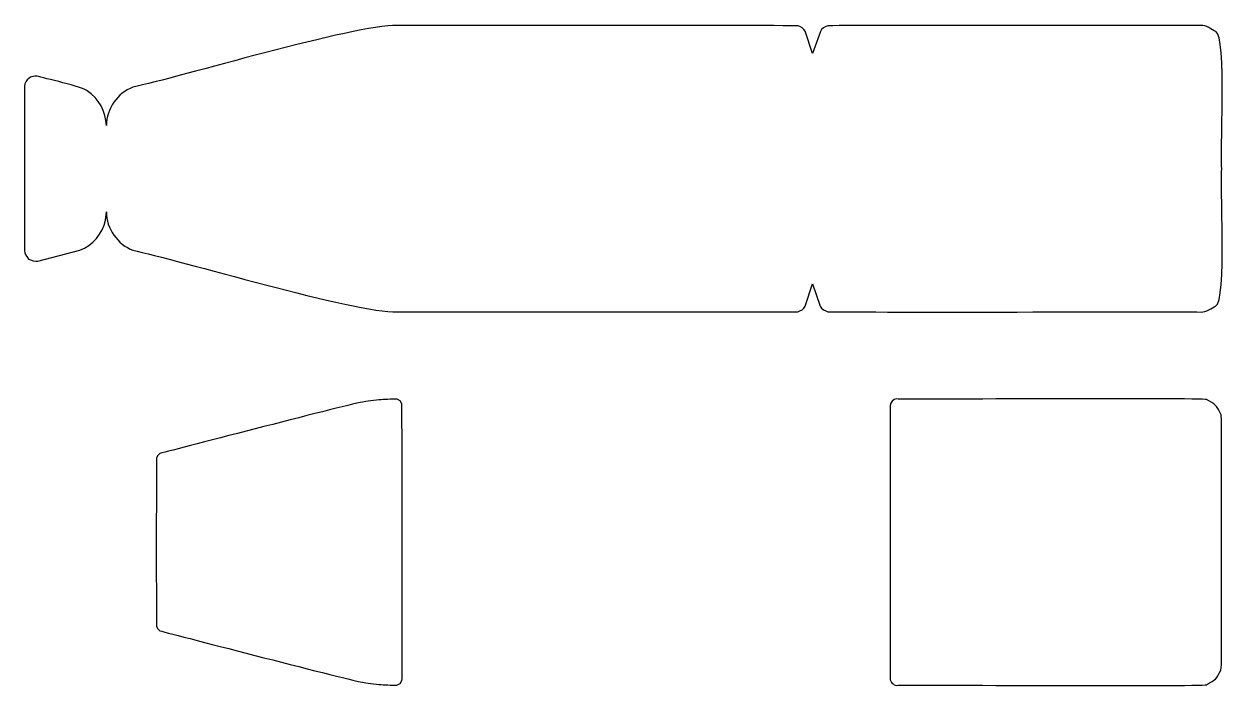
# Model space of a CAD drawing. Extents: x -406 to 384, y 352 to 788.
import ezdxf

# ---------------------------------------------------------------- set-up
doc = ezdxf.new("R2010")
doc.units = 0
doc.header["$MEASUREMENT"] = 0
doc.layers.add('1', color=7, linetype='Continuous', lineweight=0)

msp = doc.modelspace()

# ---------------------------------------------------------------- linework, layer by layer
at = {"layer": '1', "color": 18, "lineweight": 25, "true_color": 0x000000}
for points, knots in [([(-352.42, 659.15), (-354.23, 650.42), (-360.99, 642.54), (-369.32, 639.37), (-369.32, 639.37), (-396.93, 632.29), (-396.93, 632.29), (-398.41, 631.62), (-401.59, 633.02), (-402.95, 633.54), (-403.75, 634.9), (-405.94, 637.34), (-405.65, 639.06), (-405.65, 639.06), (-405.65, 747.19), (-405.65, 747.19), (-405.5, 751.22), (-401.24, 754.57), (-397.26, 753.7), (-393.42, 752.59), (-367.02, 746.63), (-364.47, 744.14), (-356.93, 739.37), (-351.93, 730.29), (-351.88, 721.37), (-351.82, 732.25), (-344.64, 742.71), (-334.44, 746.54), (-306.32, 752.28), (-187.73, 787.99), (-161.06, 786.95), (-120.24, 787.05), (58.43, 787.12), (102.35, 786.89), (103.92, 786.41), (106.48, 785), (107.13, 783.28), (107.13, 783.28), (112.03, 768.61), (112.03, 768.61), (112.03, 768.61), (117.09, 783.2), (117.09, 783.2), (117.93, 784.94), (120.21, 786.42), (122.04, 786.88), (152.47, 787.28), (341.6, 786.85), (367.26, 787), (369.93, 787.47), (374.64, 784.25), (376.77, 783.06), (384.17, 781.2), (379.49, 698.82), (380.71, 692.91), (379.51, 686.71), (384.16, 605.01), (376.76, 602.76), (374.58, 601.3), (369.95, 598.59), (367.25, 598.82), (342.56, 599.02), (151.47, 598.57), (122.02, 598.97), (120.3, 599.51), (117.84, 600.86), (117.07, 602.66), (117.07, 602.66), (112.02, 617.24), (112.02, 617.24), (112.02, 617.24), (107.12, 602.57), (107.12, 602.57), (106.31, 600.87), (104.12, 599.43), (102.34, 598.97), (57.21, 598.76), (-119.35, 598.86), (-161.08, 598.94), (-187.17, 597.78), (-307.14, 633.83), (-334.44, 639.37), (-344.58, 643.19), (-351.9, 653.68), (-351.88, 664.54), (-351.88, 664.54), (-352.42, 659.15), (-352.42, 659.15)], [0, 0, 0, 0, 1, 1, 1, 2, 2, 2, 3, 3, 3, 4, 4, 4, 5, 5, 5, 6, 6, 6, 7, 7, 7, 8, 8, 8, 9, 9, 9, 10, 10, 10, 11, 11, 11, 12, 12, 12, 13, 13, 13, 14, 14, 14, 15, 15, 15, 16, 16, 16, 17, 17, 17, 18, 18, 18, 19, 19, 19, 20, 20, 20, 21, 21, 21, 22, 22, 22, 23, 23, 23, 24, 24, 24, 25, 25, 25, 26, 26, 26, 27, 27, 27, 28, 28, 28, 29, 29, 29, 29]), ([(-157.66, 357.92), (-157.66, 357.92), (-157.82, 356.78), (-157.82, 356.78), (-157.82, 356.78), (-158.98, 354.82), (-158.98, 354.82), (-158.98, 354.82), (-160.98, 353.74), (-160.98, 353.74), (-161.1, 353.49), (-169.67, 353.94), (-170.16, 353.94), (-172.74, 354.06), (-179.91, 355.01), (-182.57, 355.38), (-190.06, 356.42), (-306.02, 386.59), (-316.69, 389.4), (-316.69, 389.4), (-318.14, 390.6), (-318.14, 390.6), (-318.14, 390.6), (-318.94, 392.3), (-318.94, 392.3), (-319.13, 420.36), (-319.12, 474.9), (-318.93, 502.96), (-318.93, 502.96), (-318.13, 504.65), (-318.13, 504.65), (-318.13, 504.65), (-316.68, 505.85), (-316.68, 505.85), (-305.59, 508.76), (-190.37, 538.74), (-182.56, 539.85), (-179.92, 540.22), (-172.75, 541.18), (-170.14, 541.3), (-169.82, 541.28), (-161.11, 541.74), (-160.97, 541.5), (-160.97, 541.5), (-158.97, 540.41), (-158.97, 540.41), (-158.97, 540.41), (-157.8, 538.45), (-157.8, 538.45), (-157.36, 493.19), (-157.8, 403.2), (-157.66, 357.92)], [0, 0, 0, 0, 1, 1, 1, 2, 2, 2, 3, 3, 3, 4, 4, 4, 5, 5, 5, 6, 6, 6, 7, 7, 7, 8, 8, 8, 9, 9, 9, 10, 10, 10, 11, 11, 11, 12, 12, 12, 13, 13, 13, 14, 14, 14, 15, 15, 15, 16, 16, 16, 17, 17, 17, 17]), ([(162.95, 537.41), (163.01, 539.53), (165.08, 541.7), (167.25, 541.71), (171.39, 541.1), (366.76, 542.69), (370.73, 541.25), (376.77, 537.99), (376.92, 538.04), (380.25, 531.74), (380.25, 531.75), (380.7, 528.27), (380.7, 528.27), (380.7, 528.27), (380.69, 366.97), (380.69, 366.97), (380.69, 366.97), (380.24, 363.49), (380.24, 363.49), (376.96, 357.42), (376.97, 357.29), (370.73, 353.99), (367.06, 352.5), (171.09, 354.12), (167.25, 353.55), (166.32, 353.32), (164.95, 354.49), (164.21, 354.81), (163.71, 355.49), (162.91, 357), (162.95, 357.85), (162.95, 357.85), (162.95, 537.41), (162.95, 537.41)], [0, 0, 0, 0, 1, 1, 1, 2, 2, 2, 3, 3, 3, 4, 4, 4, 5, 5, 5, 6, 6, 6, 7, 7, 7, 8, 8, 8, 9, 9, 9, 10, 10, 10, 11, 11, 11, 11])]:
    msp.add_open_spline(points, degree=3, knots=knots, dxfattribs=at)

doc.saveas('drawing.dxf')
